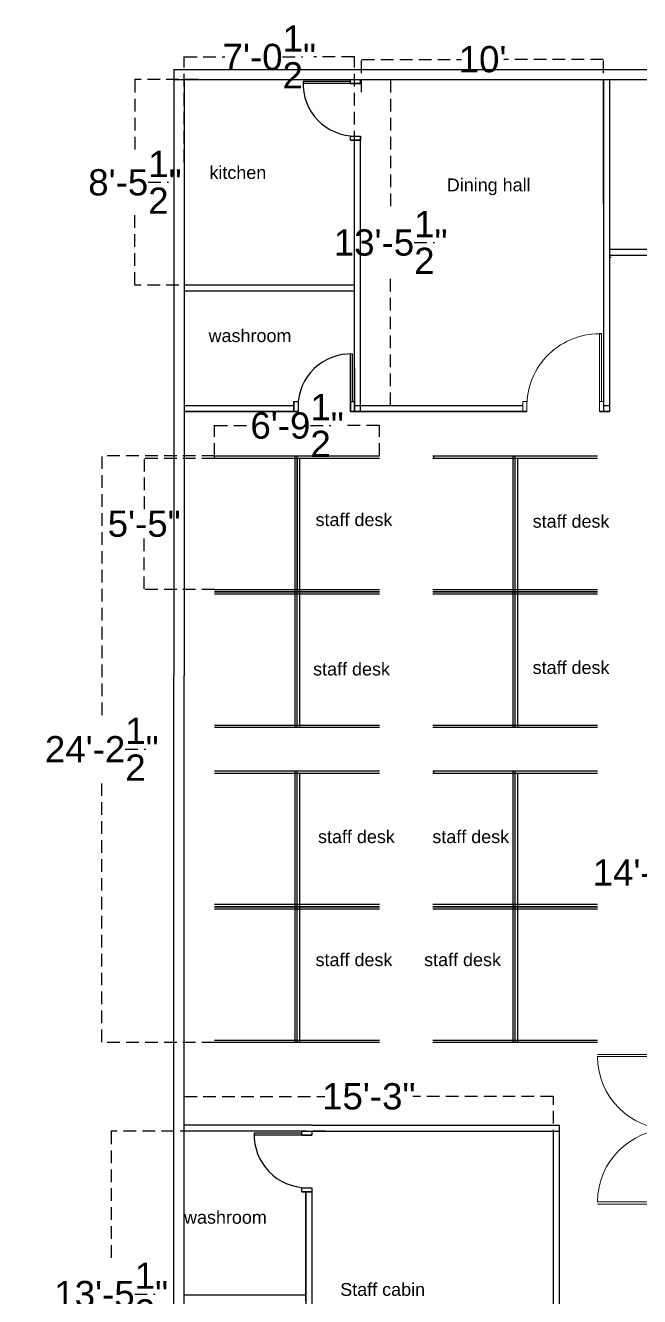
# Model space of a CAD drawing. Header units: inches. Extents: x 35258 to 134537, y 25067 to 83300.
# Drawn here: x 65816 to 66120, y 40109 to 40739 of the extents above; entities that cross this region are included whole.
import ezdxf

# ---------------------------------------------------------------- set-up
doc = ezdxf.new("R2010")
doc.units = ezdxf.units.IN
doc.header["$LTSCALE"] = 5
doc.header["$MEASUREMENT"] = 0
doc.linetypes.add('HIDDEN', pattern=[0.375, 0.25, -0.125])
for name, color, linetype in [('belkuni', 7, 'Continuous'), ('door', 60, 'Continuous'), ('Furniture_1', 34, 'Continuous')]:
    doc.layers.add(name, color=color, linetype=linetype)
doc.layers.add('G-FIX', color=4, linetype='Continuous', lineweight=9)
doc.styles.get("Standard").update_dxf_attribs({"font": 'arial.ttf'})
doc.dimstyles.get("Standard").update_dxf_attribs({"dimtxt": 13, "dimasz": 0.18, "dimexe": 0.18, "dimexo": 0.0625, "dimgap": 0.09, "dimtad": 0, "dimtih": 1, "dimtoh": 1, "dimdec": 1, "dimzin": 0, "dimdsep": 46, "dimlunit": 4, "dimtxsty": 'Standard', "dimcen": 0.09, "dimadec": 0, "dimazin": 0, "dimtfac": 1, "dimtdec": 1, "dimtofl": 0, "dimtmove": 0, "dimatfit": 3, "dimfxl": 1, "dimtolj": 1, "dimtzin": 0, "dimarcsym": 0})

# ---------------------------------------------------------------- blocks, each defined once
blk = doc.blocks.new('*D96')
at = {"color": 0, "linetype": 'HIDDEN', "lineweight": -2, "ltscale": 5, "transparency": 16777216}
for p, q in [((65982.42, 40705.81), (65982.42, 40722.16)), ((65982.6, 40721.98), (66031.81, 40721.98)), ((66102.03, 40721.98), (66052.83, 40721.98)), ((66102.21, 40705.81), (66102.21, 40722.16))]:
    blk.add_line(p, q, dxfattribs=at)
at = {"color": 0, "linetype": 'HIDDEN', "ltscale": 5, "transparency": 16777216}
for points in [[(65982.6, 40722.01), (65982.6, 40721.95), (65982.42, 40721.98)], [(66102.03, 40722.01), (66102.03, 40721.95), (66102.21, 40721.98)]]:
    blk.add_solid(points, dxfattribs=at)
at = {"layer": 'Defpoints', "color": 0, "linetype": 'HIDDEN', "ltscale": 5, "transparency": 16777216}
for p in [(65982.42, 40721.98), (65982.42, 40705.75), (66102.21, 40705.75)]:
    blk.add_point(p, dxfattribs=at)
at = {"color": 0, "linetype": 'HIDDEN', "ltscale": 5, "transparency": 16777216, "insert": (66042.32, 40721.98), "char_height": 13, "attachment_point": 5}
blk.add_mtext("\\A1;10'", dxfattribs=at)
blk = doc.blocks.new('*D97')
at = {"color": 0, "linetype": 'HIDDEN', "lineweight": -2, "ltscale": 5, "transparency": 16777216}
for p, q in [((65986.19, 40711.95), (65996.99, 40711.95)), ((65996.81, 40711.77), (65996.81, 40646.71)), ((65996.81, 40550.79), (65996.81, 40615.86)), ((65986.19, 40550.61), (65996.99, 40550.61))]:
    blk.add_line(p, q, dxfattribs=at)
at = {"color": 0, "linetype": 'HIDDEN', "ltscale": 5, "transparency": 16777216}
for points in [[(65996.78, 40711.77), (65996.84, 40711.77), (65996.81, 40711.95)], [(65996.78, 40550.79), (65996.84, 40550.79), (65996.81, 40550.61)]]:
    blk.add_solid(points, dxfattribs=at)
at = {"layer": 'Defpoints', "color": 0, "linetype": 'HIDDEN', "ltscale": 5, "transparency": 16777216}
for p in [(65986.12, 40711.95), (65986.12, 40550.61), (65996.81, 40550.61)]:
    blk.add_point(p, dxfattribs=at)
at = {"color": 0, "linetype": 'HIDDEN', "ltscale": 5, "transparency": 16777216, "insert": (65996.81, 40631.28), "char_height": 13, "attachment_point": 5}
blk.add_mtext('\\A1;13\'-5{\\H1x;\\S1/2;}"', dxfattribs=at)
blk = doc.blocks.new('*D98')
at = {"color": 0, "linetype": 'HIDDEN', "lineweight": -2, "ltscale": 5, "transparency": 16777216}
for p, q in [((65894.48, 40671.01), (65894.48, 40723.36)), ((65894.66, 40723.18), (65914.65, 40723.18)), ((65978.76, 40723.18), (65958.76, 40723.18)), ((65978.94, 40671.01), (65978.94, 40723.36))]:
    blk.add_line(p, q, dxfattribs=at)
at = {"color": 0, "linetype": 'HIDDEN', "ltscale": 5, "transparency": 16777216}
for points in [[(65894.66, 40723.21), (65894.66, 40723.15), (65894.48, 40723.18)], [(65978.76, 40723.21), (65978.76, 40723.15), (65978.94, 40723.18)]]:
    blk.add_solid(points, dxfattribs=at)
at = {"layer": 'Defpoints', "color": 0, "linetype": 'HIDDEN', "ltscale": 5, "transparency": 16777216}
for p in [(65894.48, 40723.18), (65894.48, 40670.95), (65978.94, 40670.95)]:
    blk.add_point(p, dxfattribs=at)
at = {"color": 0, "linetype": 'HIDDEN', "ltscale": 5, "transparency": 16777216, "insert": (65936.71, 40723.18), "char_height": 13, "attachment_point": 5}
blk.add_mtext('\\A1;7\'-0{\\H1x;\\S1/2;}"', dxfattribs=at)
blk = doc.blocks.new('*D99')
at = {"color": 0, "linetype": 'HIDDEN', "lineweight": -2, "ltscale": 5, "transparency": 16777216}
for p, q in [((65901.34, 40711.95), (65869.99, 40711.95)), ((65870.17, 40711.77), (65870.17, 40676.51)), ((65870.17, 40610.41), (65870.17, 40645.67)), ((65901.34, 40610.23), (65869.99, 40610.23))]:
    blk.add_line(p, q, dxfattribs=at)
at = {"color": 0, "linetype": 'HIDDEN', "ltscale": 5, "transparency": 16777216}
for points in [[(65870.14, 40711.77), (65870.2, 40711.77), (65870.17, 40711.95)], [(65870.14, 40610.41), (65870.2, 40610.41), (65870.17, 40610.23)]]:
    blk.add_solid(points, dxfattribs=at)
at = {"layer": 'Defpoints', "color": 0, "linetype": 'HIDDEN', "ltscale": 5, "transparency": 16777216}
for p in [(65901.4, 40711.95), (65870.17, 40610.23), (65901.4, 40610.23)]:
    blk.add_point(p, dxfattribs=at)
at = {"color": 0, "linetype": 'HIDDEN', "ltscale": 5, "transparency": 16777216, "insert": (65870.17, 40661.09), "char_height": 13, "attachment_point": 5}
blk.add_mtext('\\A1;8\'-5{\\H1x;\\S1/2;}"', dxfattribs=at)
blk = doc.blocks.new('*D100')
at = {"color": 0, "linetype": 'HIDDEN', "lineweight": -2, "ltscale": 5, "transparency": 16777216}
for p, q in [((65909.59, 40524.39), (65874.57, 40524.39)), ((65874.75, 40524.21), (65874.75, 40498.66)), ((65874.75, 40459.71), (65874.75, 40485.26)), ((65909.59, 40459.53), (65874.57, 40459.53))]:
    blk.add_line(p, q, dxfattribs=at)
at = {"color": 0, "linetype": 'HIDDEN', "ltscale": 5, "transparency": 16777216}
for points in [[(65874.72, 40524.21), (65874.78, 40524.21), (65874.75, 40524.39)], [(65874.72, 40459.71), (65874.78, 40459.71), (65874.75, 40459.53)]]:
    blk.add_solid(points, dxfattribs=at)
at = {"layer": 'Defpoints', "color": 0, "linetype": 'HIDDEN', "ltscale": 5, "transparency": 16777216}
for p in [(65909.65, 40524.39), (65874.75, 40459.53), (65909.65, 40459.53)]:
    blk.add_point(p, dxfattribs=at)
at = {"color": 0, "linetype": 'HIDDEN', "ltscale": 5, "transparency": 16777216, "insert": (65874.75, 40491.96), "char_height": 13, "attachment_point": 5}
blk.add_mtext('\\A1;5\'-5"', dxfattribs=at)
blk = doc.blocks.new('*D101')
at = {"color": 0, "linetype": 'HIDDEN', "lineweight": -2, "ltscale": 5, "transparency": 16777216}
for p, q in [((65909.65, 40525.63), (65909.65, 40540.84)), ((65909.83, 40540.66), (65928.34, 40540.66)), ((65991.13, 40540.66), (65972.62, 40540.66)), ((65991.31, 40525.63), (65991.31, 40540.84))]:
    blk.add_line(p, q, dxfattribs=at)
at = {"color": 0, "linetype": 'HIDDEN', "ltscale": 5, "transparency": 16777216}
for points in [[(65909.83, 40540.69), (65909.83, 40540.63), (65909.65, 40540.66)], [(65991.13, 40540.69), (65991.13, 40540.63), (65991.31, 40540.66)]]:
    blk.add_solid(points, dxfattribs=at)
at = {"layer": 'Defpoints', "color": 0, "linetype": 'HIDDEN', "ltscale": 5, "transparency": 16777216}
for p in [(65991.31, 40540.66), (65909.65, 40525.57), (65991.31, 40525.57)]:
    blk.add_point(p, dxfattribs=at)
at = {"color": 0, "linetype": 'HIDDEN', "ltscale": 5, "transparency": 16777216, "insert": (65950.48, 40540.66), "char_height": 13, "attachment_point": 5}
blk.add_mtext('\\A1;6\'-9{\\H1x;\\S1/2;}"', dxfattribs=at)
blk = doc.blocks.new('*D102')
at = {"color": 0, "linetype": 'HIDDEN', "lineweight": -2, "ltscale": 5, "transparency": 16777216}
for p, q in [((65909.59, 40525.57), (65853.58, 40525.57)), ((65853.76, 40525.39), (65853.76, 40395.67)), ((65853.76, 40235.33), (65853.76, 40365.05)), ((65909.59, 40235.15), (65853.58, 40235.15))]:
    blk.add_line(p, q, dxfattribs=at)
at = {"color": 0, "linetype": 'HIDDEN', "ltscale": 5, "transparency": 16777216}
for points in [[(65853.73, 40525.39), (65853.79, 40525.39), (65853.76, 40525.57)], [(65853.73, 40235.33), (65853.79, 40235.33), (65853.76, 40235.15)]]:
    blk.add_solid(points, dxfattribs=at)
at = {"layer": 'Defpoints', "color": 0, "linetype": 'HIDDEN', "ltscale": 5, "transparency": 16777216}
for p in [(65909.65, 40525.57), (65853.76, 40235.15), (65909.65, 40235.15)]:
    blk.add_point(p, dxfattribs=at)
at = {"color": 0, "linetype": 'HIDDEN', "ltscale": 5, "transparency": 16777216, "insert": (65853.76, 40380.36), "char_height": 13, "attachment_point": 5}
blk.add_mtext('\\A1;24\'-2{\\H1x;\\S1/2;}"', dxfattribs=at)
blk = doc.blocks.new('*D110')
at = {"color": 0, "linetype": 'HIDDEN', "lineweight": -2, "ltscale": 5, "transparency": 16777216}
for p, q in [((66132.71, 40408.29), (66124.84, 40408.29)), ((66125.02, 40408.11), (66125.02, 40325.95)), ((66125.02, 40230.33), (66125.02, 40312.49)), ((66132.71, 40230.15), (66124.84, 40230.15))]:
    blk.add_line(p, q, dxfattribs=at)
at = {"color": 0, "linetype": 'HIDDEN', "ltscale": 5, "transparency": 16777216}
for points in [[(66124.99, 40408.11), (66125.05, 40408.11), (66125.02, 40408.29)], [(66124.99, 40230.33), (66125.05, 40230.33), (66125.02, 40230.15)]]:
    blk.add_solid(points, dxfattribs=at)
at = {"layer": 'Defpoints', "color": 0, "linetype": 'HIDDEN', "ltscale": 5, "transparency": 16777216}
for p in [(66132.77, 40408.29), (66125.02, 40230.15), (66132.77, 40230.15)]:
    blk.add_point(p, dxfattribs=at)
at = {"color": 0, "linetype": 'HIDDEN', "ltscale": 5, "transparency": 16777216, "insert": (66125.02, 40319.22), "char_height": 13, "attachment_point": 5}
blk.add_mtext('\\A1;14\'-10"', dxfattribs=at)
blk = doc.blocks.new('*D118')
at = {"color": 0, "linetype": 'HIDDEN', "lineweight": -2, "ltscale": 5, "transparency": 16777216}
for p, q in [((65964.5, 40191.22), (65858.23, 40191.22)), ((65858.41, 40191.04), (65858.41, 40125.98)), ((65858.41, 40030.06), (65858.41, 40095.13)), ((65964.5, 40029.88), (65858.23, 40029.88))]:
    blk.add_line(p, q, dxfattribs=at)
at = {"color": 0, "linetype": 'HIDDEN', "ltscale": 5, "transparency": 16777216}
for points in [[(65858.38, 40191.04), (65858.44, 40191.04), (65858.41, 40191.22)], [(65858.38, 40030.06), (65858.44, 40030.06), (65858.41, 40029.88)]]:
    blk.add_solid(points, dxfattribs=at)
at = {"layer": 'Defpoints', "color": 0, "linetype": 'HIDDEN', "ltscale": 5, "transparency": 16777216}
for p in [(65964.56, 40191.22), (65858.41, 40029.88), (65964.56, 40029.88)]:
    blk.add_point(p, dxfattribs=at)
at = {"color": 0, "linetype": 'HIDDEN', "ltscale": 5, "transparency": 16777216, "insert": (65858.41, 40110.55), "char_height": 13, "attachment_point": 5}
blk.add_mtext('\\A1;13\'-5{\\H1x;\\S1/2;}"', dxfattribs=at)
blk = doc.blocks.new('*D119')
at = {"color": 0, "linetype": 'HIDDEN', "lineweight": -2, "ltscale": 5, "transparency": 16777216}
for p, q in [((65894.48, 40176.21), (65894.48, 40208.58)), ((65894.66, 40208.4), (65964.16, 40208.4)), ((66077.28, 40208.4), (66007.78, 40208.4)), ((66077.46, 40176.21), (66077.46, 40208.58))]:
    blk.add_line(p, q, dxfattribs=at)
at = {"color": 0, "linetype": 'HIDDEN', "ltscale": 5, "transparency": 16777216}
for points in [[(65894.66, 40208.43), (65894.66, 40208.37), (65894.48, 40208.4)], [(66077.28, 40208.43), (66077.28, 40208.37), (66077.46, 40208.4)]]:
    blk.add_solid(points, dxfattribs=at)
at = {"layer": 'Defpoints', "color": 0, "linetype": 'HIDDEN', "ltscale": 5, "transparency": 16777216}
for p in [(66077.46, 40208.4), (65894.48, 40176.15), (66077.46, 40176.15)]:
    blk.add_point(p, dxfattribs=at)
at = {"color": 0, "linetype": 'HIDDEN', "ltscale": 5, "transparency": 16777216, "insert": (65985.97, 40208.4), "char_height": 13, "attachment_point": 5}
blk.add_mtext('\\A1;15\'-3"', dxfattribs=at)

msp = doc.modelspace()

# ---------------------------------------------------------------- linework, layer by layer
for p, q in [((65889.48, 40716.95), (66627.8, 40716.95)), ((65889.48, 40716.95), (65889.48, 40711.95)), ((65889.48, 40711.95), (66627.8, 40711.95)), ((65889.48, 40711.95), (65889.48, 40416.88)), ((65894.48, 40711.95), (65894.48, 40416.88)), ((65978.94, 40709.95), (65978.94, 40711.95)), ((65981.94, 40709.95), (65981.94, 40711.95)), ((66102.21, 40650.53), (66102.21, 40711.95)), ((66102.21, 40711.95), (66102.21, 40590.61)), ((66105.21, 40711.95), (66105.21, 40588.53)), ((65978.94, 40683.95), (65978.94, 40683.96)), ((65981.94, 40547.61), (65981.94, 40683.95)), ((65978.94, 40547.61), (65978.94, 40681.95)), ((66201.64, 40627.89), (66105.21, 40627.89)), ((66201.64, 40624.89), (66105.21, 40624.89)), ((65978.94, 40610.23), (65894.48, 40610.23)), ((65978.94, 40607.23), (65894.48, 40607.23)), ((65978.94, 40547.61), (65978.94, 40607.23)), ((65981.94, 40547.61), (65981.94, 40607.23)), ((66102.21, 40590.61), (66102.21, 40547.61)), ((66101.21, 40586.11), (66100.21, 40586.11)), ((66105.21, 40588.53), (66105.21, 40547.61)), ((65978.94, 40568.99), (65978.94, 40547.61)), ((65894.48, 40550.61), (65948.94, 40550.61)), ((65950.94, 40547.61), (65894.48, 40547.61)), ((65894.48, 40547.61), (65950.94, 40547.61)), ((65950.94, 40550.61), (65950.94, 40550.61)), ((66064.3, 40547.61), (65976.94, 40547.61)), ((65976.94, 40547.61), (66064.3, 40547.61)), ((65978.94, 40550.61), (66062.21, 40550.61)), ((66030.77, 40547.61), (66064.3, 40547.61)), ((66064.21, 40550.61), (66064.21, 40550.61)), ((66064.21, 40550.61), (66064.21, 40550.61)), ((66100.21, 40547.61), (66105.21, 40547.61)), ((66105.21, 40547.61), (66100.21, 40547.61)), ((66100.21, 40547.61), (66105.21, 40547.61)), ((66102.21, 40550.61), (66105.21, 40550.61)), ((65909.65, 40525.57), (65991.31, 40525.57)), ((65909.65, 40524.39), (65909.65, 40525.57)), ((65991.31, 40524.39), (65909.65, 40524.39)), ((65949.3, 40525.57), (65949.3, 40391.13)), ((65950.48, 40391.13), (65950.48, 40525.57)), ((65950.48, 40524.39), (65950.48, 40459.53)), ((65951.66, 40524.39), (65951.66, 40391.13)), ((66017.64, 40525.57), (66099.3, 40525.57)), ((66099.3, 40524.39), (66017.64, 40524.39)), ((66018.18, 40524.39), (66018.18, 40525.57)), ((66057.29, 40525.57), (66057.29, 40391.13)), ((66058.47, 40391.13), (66058.47, 40525.57)), ((66059.65, 40524.39), (66059.65, 40391.13)), ((65909.65, 40459.53), (65991.31, 40459.53)), ((65909.65, 40458.35), (65991.31, 40458.35)), ((65991.31, 40458.35), (65909.65, 40458.35)), ((65991.31, 40457.17), (65909.65, 40457.17)), ((66017.64, 40459.53), (66099.3, 40459.53)), ((66017.64, 40458.35), (66099.3, 40458.35)), ((66099.3, 40458.35), (66017.64, 40458.35)), ((66099.3, 40457.17), (66017.64, 40457.17)), ((65889.48, 39816.88), (65889.48, 40416.88)), ((65894.48, 40176.15), (65894.48, 40416.88)), ((65909.65, 40392.31), (65991.31, 40392.31)), ((65991.31, 40391.13), (65909.65, 40391.13)), ((66017.64, 40392.31), (66099.3, 40392.31)), ((66099.3, 40391.13), (66017.64, 40391.13)), ((65909.65, 40369.58), (65991.32, 40369.58)), ((65991.32, 40368.41), (65909.65, 40368.41)), ((65949.31, 40369.58), (65949.31, 40235.15)), ((65949.31, 40369.58), (65949.31, 40235.15)), ((65950.48, 40235.15), (65950.48, 40369.58)), ((65950.48, 40235.15), (65950.48, 40369.58)), ((65951.66, 40368.41), (65951.66, 40235.15)), ((65951.66, 40368.41), (65951.66, 40235.15)), ((66017.64, 40369.58), (66099.3, 40369.58)), ((66099.3, 40368.41), (66017.64, 40368.41)), ((66018.18, 40368.41), (66018.18, 40369.58)), ((66057.29, 40369.58), (66057.29, 40235.15)), ((66057.3, 40369.58), (66057.3, 40235.15)), ((66058.47, 40235.15), (66058.47, 40369.58)), ((66058.48, 40235.15), (66058.48, 40369.58)), ((66059.65, 40368.41), (66059.65, 40235.15)), ((66059.66, 40368.41), (66059.66, 40235.15)), ((65909.65, 40303.55), (65991.32, 40303.55)), ((65909.65, 40302.37), (65991.32, 40302.37)), ((65991.32, 40302.37), (65909.65, 40302.37)), ((65991.32, 40301.19), (65909.65, 40301.19)), ((66017.64, 40303.55), (66099.3, 40303.55)), ((66017.64, 40302.37), (66099.3, 40302.37)), ((66099.3, 40302.37), (66017.64, 40302.37)), ((66099.3, 40301.19), (66017.64, 40301.19)), ((65909.65, 40236.33), (65991.32, 40236.33)), ((66017.64, 40236.33), (66099.3, 40236.33)), ((65991.32, 40235.15), (65909.65, 40235.15)), ((66099.3, 40235.15), (66017.64, 40235.15)), ((65894.48, 40026.88), (65894.48, 40194.22)), ((65952.74, 40194.22), (65894.48, 40194.22)), ((65957.74, 40194.22), (65952.74, 40194.22)), ((65957.74, 40194.22), (66080.46, 40194.22)), ((66080.46, 40067.79), (66080.46, 40194.22)), ((65952.74, 40191.22), (65894.48, 40191.22)), ((65957.74, 40191.22), (65957.74, 40189.22)), ((65957.74, 40191.22), (66080.46, 40191.22)), ((66077.46, 40069.87), (66077.46, 40191.22)), ((65894.48, 39816.88), (65894.48, 40173.15)), ((65954.74, 40163.22), (65954.74, 40163.23)), ((65954.74, 40163.23), (65954.74, 40163.22)), ((65954.74, 40107.24), (65954.74, 40161.22)), ((65954.74, 40161.22), (65954.74, 40026.88)), ((65957.74, 40163.22), (65957.74, 40026.88)), ((65894.48, 40110.24), (65954.74, 40110.24))]:
    msp.add_line(p, q)
at = {"layer": 'belkuni'}
for p, q in [((65976.94, 40709.95), (65953.44, 40709.95)), ((65976.94, 40710.95), (65953.46, 40710.95)), ((65976.94, 40552.61), (65976.94, 40576.11)), ((65977.94, 40552.61), (65977.94, 40576.09)), ((65952.74, 40189.22), (65929.24, 40189.22)), ((65952.74, 40190.22), (65929.26, 40190.22))]:
    msp.add_line(p, q, dxfattribs=at)
for centre, start, end in [((65979.44, 40709.95), 177.79577, 270), ((65976.94, 40550.11), 87.79577, 180), ((65955.24, 40189.22), 177.79577, 270)]:
    msp.add_arc(centre, 26, start, end, dxfattribs=at)
at = {"layer": 'door'}
for p, q in [((65976.94, 40709.95), (65981.94, 40709.95)), ((65976.94, 40681.95), (65981.94, 40681.95)), ((65948.94, 40552.61), (65948.94, 40547.61)), ((65976.94, 40552.61), (65976.94, 40547.61)), ((65952.74, 40189.22), (65957.74, 40189.22)), ((65952.74, 40161.22), (65957.74, 40161.22))]:
    msp.add_line(p, q, dxfattribs=at)
for points in [[(65976.94, 40709.95), (65976.94, 40711.95), (65981.94, 40711.95), (65981.94, 40709.95)], [(65976.94, 40681.95), (65976.94, 40683.95), (65981.94, 40683.95), (65981.94, 40681.95)], [(65948.94, 40552.61), (65950.94, 40552.61), (65950.94, 40547.61), (65948.94, 40547.61)], [(65976.94, 40552.61), (65978.94, 40552.61), (65978.94, 40547.61), (65976.94, 40547.61)], [(65952.74, 40189.22), (65952.74, 40191.22), (65957.74, 40191.22), (65957.74, 40189.22)], [(65952.74, 40161.22), (65952.74, 40163.22), (65957.74, 40163.22), (65957.74, 40161.22)]]:
    msp.add_lwpolyline(points, close=True, dxfattribs=at)
at = {"layer": 'Furniture_1', "linetype": 'Continuous'}
for points in [[(66102.88, 40711.93), (66102.88, 40711.95)], [(66106, 40623.79), (66105.21, 40623.78)]]:
    msp.add_lwpolyline(points, dxfattribs=at)
at = {"layer": 'G-FIX'}
for p, q in [((66100.21, 40547.61), (66100.21, 40586.11)), ((66101.21, 40552.61), (66101.21, 40586.11)), ((66064.21, 40547.61), (66064.21, 40552.61)), ((66100.21, 40552.61), (66100.21, 40547.61)), ((66132.77, 40229.15), (66099.27, 40229.15)), ((66137.77, 40228.15), (66099.27, 40228.15)), ((66137.77, 40156.15), (66099.27, 40156.15)), ((66132.77, 40155.15), (66099.27, 40155.15))]:
    msp.add_line(p, q, dxfattribs=at)
for points in [[(66064.21, 40547.61), (66062.21, 40547.61), (66062.21, 40552.61), (66064.21, 40552.61)], [(66102.21, 40547.61), (66100.21, 40547.61), (66100.21, 40552.61), (66102.21, 40552.61)]]:
    msp.add_lwpolyline(points, close=True, dxfattribs=at)
for centre, start, end in [((66100.21, 40550.11), 90, 183.98208), ((66135.27, 40228.15), 180, 270), ((66135.27, 40156.15), 90, 180)]:
    msp.add_arc(centre, 36, start, end, dxfattribs=at)

# ---------------------------------------------------------------- texts
at = {"color": 240, "ltscale": 5, "true_color": 0xed1f24}
for s, height, p in [('kitchen', 6.365, (65907.05, 40662.75)), ('Dining hall', 6.3654, (66024.6, 40656.63)), ('washroom', 6.365, (65906.64, 40581.99)), ('staff desk', 6.365, (65959.62, 40490.87)), ('staff desk', 6.365, (66067.12, 40490.05)), ('staff desk', 6.365, (65958.41, 40416.88)), ('staff desk', 6.365, (66067.12, 40417.63)), ('staff desk', 6.365, (65960.84, 40333.87)), ('staff desk', 6.365, (66017.44, 40333.87)), ('staff desk', 6.365, (65959.62, 40272.95)), ('staff desk', 6.365, (66013.37, 40272.95)), ('washroom', 6.365, (65894.48, 40145.38)), ('Staff cabin', 6.3654, (65971.83, 40109.65))]:
    msp.add_text(s, height=height, dxfattribs=at).set_placement(p)

# ---------------------------------------------------------------- dimensions: what is measured, and where the dimension line sits
at = {"color": 1, "linetype": 'HIDDEN', "ltscale": 5}
for base, p1, p2, picture, middle in [((65894.48, 40723.18), (65978.94, 40670.95), (65894.48, 40670.95), '*D98', (65936.71, 40723.18)), ((65982.42, 40721.98), (66102.21, 40705.75), (65982.42, 40705.75), '*D96', (66042.32, 40721.98)), ((65991.31, 40540.66), (65909.65, 40525.57), (65991.31, 40525.57), '*D101', (65950.48, 40540.66)), ((66077.46, 40208.4), (65894.48, 40176.15), (66077.46, 40176.15), '*D119', (65985.97, 40208.4))]:
    dim = msp.add_linear_dim(base=base, p1=p1, p2=p2, dimstyle='Standard', dxfattribs=at)
    dim.commit()
    dim.dimension.update_dxf_attribs({"geometry": picture, "text_midpoint": middle})
for base, p1, p2, picture, middle in [((65870.17, 40610.23), (65901.4, 40711.95), (65901.4, 40610.23), '*D99', (65870.17, 40661.09)), ((65996.81, 40550.61), (65986.12, 40711.95), (65986.12, 40550.61), '*D97', (65996.81, 40631.28)), ((65853.76, 40235.15), (65909.65, 40525.57), (65909.65, 40235.15), '*D102', (65853.76, 40380.36)), ((65874.75, 40459.53), (65909.65, 40524.39), (65909.65, 40459.53), '*D100', (65874.75, 40491.96)), ((66125.02, 40230.15), (66132.77, 40408.29), (66132.77, 40230.15), '*D110', (66125.02, 40319.22)), ((65858.41, 40029.88), (65964.56, 40191.22), (65964.56, 40029.88), '*D118', (65858.41, 40110.55))]:
    dim = msp.add_linear_dim(base=base, p1=p1, p2=p2, angle=90, dimstyle='Standard', dxfattribs=at)
    dim.commit()
    dim.dimension.update_dxf_attribs({"geometry": picture, "text_midpoint": middle})

doc.saveas('drawing.dxf')
